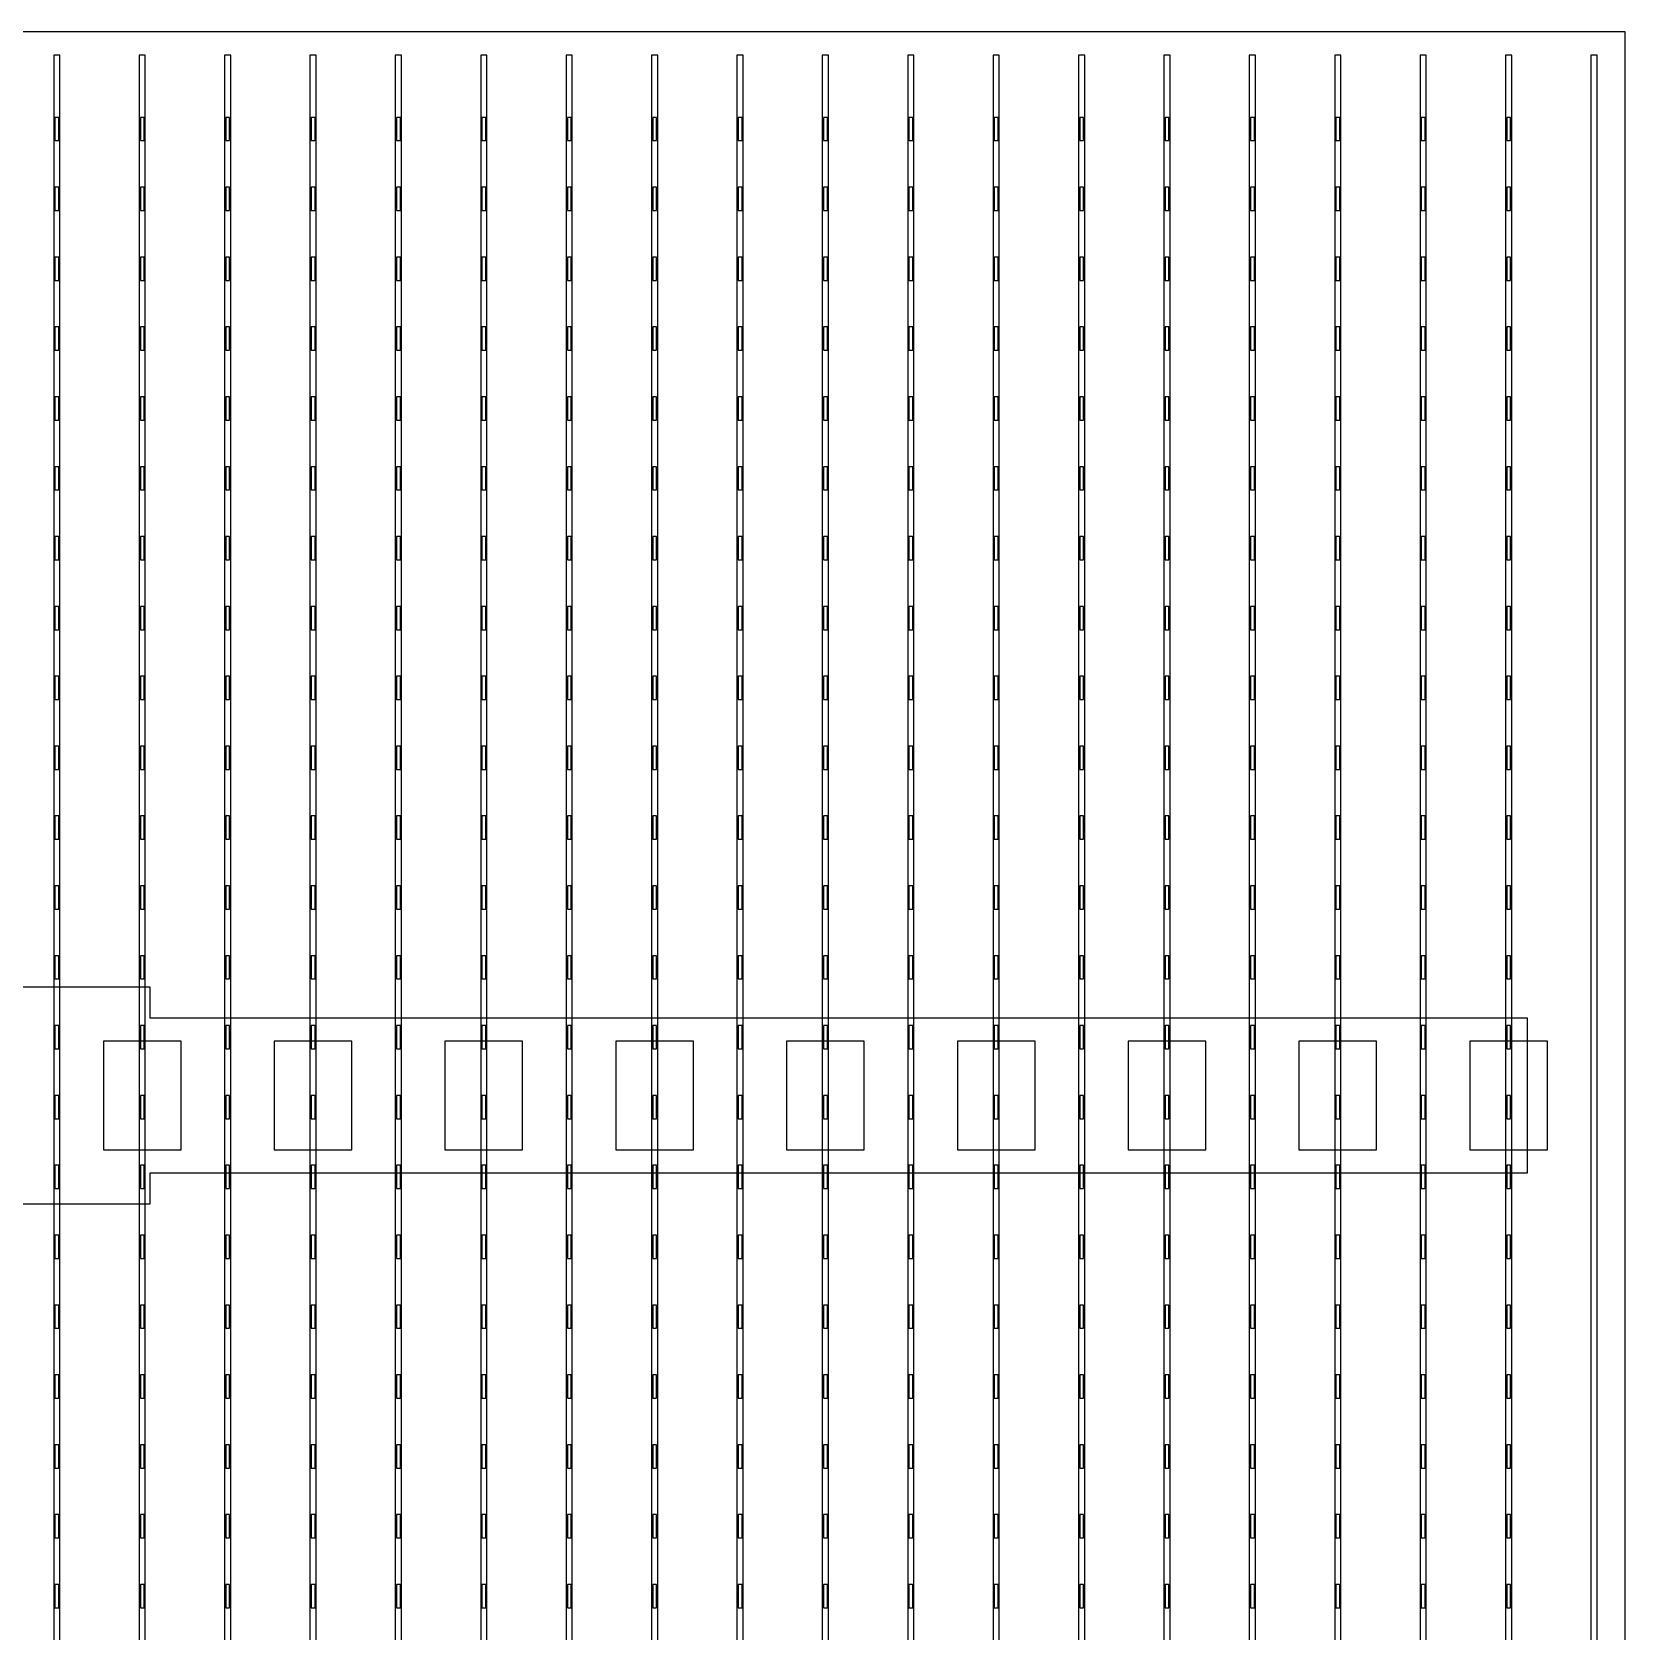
# Model space of a CAD drawing. Header units: millimetres. Extents: x -18 to 142, y -7 to 153.
# Drawn here: x 30.66 to 40.92, y 30.65 to 40.95 of the extents above; entities that cross this region are included whole.
import ezdxf

# ---------------------------------------------------------------- set-up
doc = ezdxf.new("R2010")
doc.units = ezdxf.units.MM
for name, color, linetype in [('BUSBARS', 3, 'Continuous'), ('CONTACT_PADS', 2, 'Continuous'), ('FINGERS', 1, 'Continuous'), ('INSULATION', 2, 'Continuous')]:
    doc.layers.add(name, color=color, linetype=linetype)

msp = doc.modelspace()

# ---------------------------------------------------------------- linework, layer by layer
at = {"layer": 'BUSBARS'}
msp.add_lwpolyline([(40.29, 34.6), (40.29, 33.6), (31.42, 33.6), (31.42, 33.4), (30.22, 33.4), (30.22, 33.6), (21.35, 33.6), (21.35, 34.6), (30.22, 34.6), (30.22, 34.8), (31.42, 34.8), (31.42, 34.6), (40.29, 34.6)], close=True, dxfattribs=at)
at = {"layer": 'CONTACT_PADS'}
for points in [[(30.833, 40.25), (30.833, 40.4), (30.808, 40.4), (30.808, 40.25), (30.833, 40.25)], [(31.383, 40.25), (31.383, 40.4), (31.358, 40.4), (31.358, 40.25), (31.383, 40.25)], [(31.933, 40.25), (31.933, 40.4), (31.908, 40.4), (31.908, 40.25), (31.933, 40.25)], [(32.483, 40.25), (32.483, 40.4), (32.458, 40.4), (32.458, 40.25), (32.483, 40.25)], [(33.033, 40.25), (33.033, 40.4), (33.008, 40.4), (33.008, 40.25), (33.033, 40.25)], [(33.583, 40.25), (33.583, 40.4), (33.558, 40.4), (33.558, 40.25), (33.583, 40.25)], [(34.133, 40.25), (34.133, 40.4), (34.108, 40.4), (34.108, 40.25), (34.133, 40.25)], [(34.683, 40.25), (34.683, 40.4), (34.658, 40.4), (34.658, 40.25), (34.683, 40.25)], [(35.233, 40.25), (35.233, 40.4), (35.208, 40.4), (35.208, 40.25), (35.233, 40.25)], [(35.783, 40.25), (35.783, 40.4), (35.758, 40.4), (35.758, 40.25), (35.783, 40.25)], [(36.333, 40.25), (36.333, 40.4), (36.308, 40.4), (36.308, 40.25), (36.333, 40.25)], [(36.883, 40.25), (36.883, 40.4), (36.858, 40.4), (36.858, 40.25), (36.883, 40.25)], [(37.433, 40.25), (37.433, 40.4), (37.408, 40.4), (37.408, 40.25), (37.433, 40.25)], [(37.983, 40.25), (37.983, 40.4), (37.958, 40.4), (37.958, 40.25), (37.983, 40.25)], [(38.533, 40.25), (38.533, 40.4), (38.508, 40.4), (38.508, 40.25), (38.533, 40.25)], [(39.083, 40.25), (39.083, 40.4), (39.058, 40.4), (39.058, 40.25), (39.083, 40.25)], [(39.633, 40.25), (39.633, 40.4), (39.608, 40.4), (39.608, 40.25), (39.633, 40.25)], [(40.183, 40.25), (40.183, 40.4), (40.158, 40.4), (40.158, 40.25), (40.183, 40.25)], [(30.833, 39.8), (30.833, 39.95), (30.808, 39.95), (30.808, 39.8), (30.833, 39.8)], [(31.383, 39.8), (31.383, 39.95), (31.358, 39.95), (31.358, 39.8), (31.383, 39.8)], [(31.933, 39.8), (31.933, 39.95), (31.908, 39.95), (31.908, 39.8), (31.933, 39.8)], [(32.483, 39.8), (32.483, 39.95), (32.458, 39.95), (32.458, 39.8), (32.483, 39.8)], [(33.033, 39.8), (33.033, 39.95), (33.008, 39.95), (33.008, 39.8), (33.033, 39.8)], [(33.583, 39.8), (33.583, 39.95), (33.558, 39.95), (33.558, 39.8), (33.583, 39.8)], [(34.133, 39.8), (34.133, 39.95), (34.108, 39.95), (34.108, 39.8), (34.133, 39.8)], [(34.683, 39.8), (34.683, 39.95), (34.658, 39.95), (34.658, 39.8), (34.683, 39.8)], [(35.233, 39.8), (35.233, 39.95), (35.208, 39.95), (35.208, 39.8), (35.233, 39.8)], [(35.783, 39.8), (35.783, 39.95), (35.758, 39.95), (35.758, 39.8), (35.783, 39.8)], [(36.333, 39.8), (36.333, 39.95), (36.308, 39.95), (36.308, 39.8), (36.333, 39.8)], [(36.883, 39.8), (36.883, 39.95), (36.858, 39.95), (36.858, 39.8), (36.883, 39.8)], [(37.433, 39.8), (37.433, 39.95), (37.408, 39.95), (37.408, 39.8), (37.433, 39.8)], [(37.983, 39.8), (37.983, 39.95), (37.958, 39.95), (37.958, 39.8), (37.983, 39.8)], [(38.533, 39.8), (38.533, 39.95), (38.508, 39.95), (38.508, 39.8), (38.533, 39.8)], [(39.083, 39.8), (39.083, 39.95), (39.058, 39.95), (39.058, 39.8), (39.083, 39.8)], [(39.633, 39.8), (39.633, 39.95), (39.608, 39.95), (39.608, 39.8), (39.633, 39.8)], [(40.183, 39.8), (40.183, 39.95), (40.158, 39.95), (40.158, 39.8), (40.183, 39.8)], [(30.833, 39.35), (30.833, 39.5), (30.808, 39.5), (30.808, 39.35), (30.833, 39.35)], [(31.383, 39.35), (31.383, 39.5), (31.358, 39.5), (31.358, 39.35), (31.383, 39.35)], [(31.933, 39.35), (31.933, 39.5), (31.908, 39.5), (31.908, 39.35), (31.933, 39.35)], [(32.483, 39.35), (32.483, 39.5), (32.458, 39.5), (32.458, 39.35), (32.483, 39.35)], [(33.033, 39.35), (33.033, 39.5), (33.008, 39.5), (33.008, 39.35), (33.033, 39.35)], [(33.583, 39.35), (33.583, 39.5), (33.558, 39.5), (33.558, 39.35), (33.583, 39.35)], [(34.133, 39.35), (34.133, 39.5), (34.108, 39.5), (34.108, 39.35), (34.133, 39.35)], [(34.683, 39.35), (34.683, 39.5), (34.658, 39.5), (34.658, 39.35), (34.683, 39.35)], [(35.233, 39.35), (35.233, 39.5), (35.208, 39.5), (35.208, 39.35), (35.233, 39.35)], [(35.783, 39.35), (35.783, 39.5), (35.758, 39.5), (35.758, 39.35), (35.783, 39.35)], [(36.333, 39.35), (36.333, 39.5), (36.308, 39.5), (36.308, 39.35), (36.333, 39.35)], [(36.883, 39.35), (36.883, 39.5), (36.858, 39.5), (36.858, 39.35), (36.883, 39.35)], [(37.433, 39.35), (37.433, 39.5), (37.408, 39.5), (37.408, 39.35), (37.433, 39.35)], [(37.983, 39.35), (37.983, 39.5), (37.958, 39.5), (37.958, 39.35), (37.983, 39.35)], [(38.533, 39.35), (38.533, 39.5), (38.508, 39.5), (38.508, 39.35), (38.533, 39.35)], [(39.083, 39.35), (39.083, 39.5), (39.058, 39.5), (39.058, 39.35), (39.083, 39.35)], [(39.633, 39.35), (39.633, 39.5), (39.608, 39.5), (39.608, 39.35), (39.633, 39.35)], [(40.183, 39.35), (40.183, 39.5), (40.158, 39.5), (40.158, 39.35), (40.183, 39.35)], [(30.833, 38.9), (30.833, 39.05), (30.808, 39.05), (30.808, 38.9), (30.833, 38.9)], [(31.383, 38.9), (31.383, 39.05), (31.358, 39.05), (31.358, 38.9), (31.383, 38.9)], [(31.933, 38.9), (31.933, 39.05), (31.908, 39.05), (31.908, 38.9), (31.933, 38.9)], [(32.483, 38.9), (32.483, 39.05), (32.458, 39.05), (32.458, 38.9), (32.483, 38.9)], [(33.033, 38.9), (33.033, 39.05), (33.008, 39.05), (33.008, 38.9), (33.033, 38.9)], [(33.583, 38.9), (33.583, 39.05), (33.558, 39.05), (33.558, 38.9), (33.583, 38.9)], [(34.133, 38.9), (34.133, 39.05), (34.108, 39.05), (34.108, 38.9), (34.133, 38.9)], [(34.683, 38.9), (34.683, 39.05), (34.658, 39.05), (34.658, 38.9), (34.683, 38.9)], [(35.233, 38.9), (35.233, 39.05), (35.208, 39.05), (35.208, 38.9), (35.233, 38.9)], [(35.783, 38.9), (35.783, 39.05), (35.758, 39.05), (35.758, 38.9), (35.783, 38.9)], [(36.333, 38.9), (36.333, 39.05), (36.308, 39.05), (36.308, 38.9), (36.333, 38.9)], [(36.883, 38.9), (36.883, 39.05), (36.858, 39.05), (36.858, 38.9), (36.883, 38.9)], [(37.433, 38.9), (37.433, 39.05), (37.408, 39.05), (37.408, 38.9), (37.433, 38.9)], [(37.983, 38.9), (37.983, 39.05), (37.958, 39.05), (37.958, 38.9), (37.983, 38.9)], [(38.533, 38.9), (38.533, 39.05), (38.508, 39.05), (38.508, 38.9), (38.533, 38.9)], [(39.083, 38.9), (39.083, 39.05), (39.058, 39.05), (39.058, 38.9), (39.083, 38.9)], [(39.633, 38.9), (39.633, 39.05), (39.608, 39.05), (39.608, 38.9), (39.633, 38.9)], [(40.183, 38.9), (40.183, 39.05), (40.158, 39.05), (40.158, 38.9), (40.183, 38.9)], [(30.833, 38.45), (30.833, 38.6), (30.808, 38.6), (30.808, 38.45), (30.833, 38.45)], [(31.383, 38.45), (31.383, 38.6), (31.358, 38.6), (31.358, 38.45), (31.383, 38.45)], [(31.933, 38.45), (31.933, 38.6), (31.908, 38.6), (31.908, 38.45), (31.933, 38.45)], [(32.483, 38.45), (32.483, 38.6), (32.458, 38.6), (32.458, 38.45), (32.483, 38.45)], [(33.033, 38.45), (33.033, 38.6), (33.008, 38.6), (33.008, 38.45), (33.033, 38.45)], [(33.583, 38.45), (33.583, 38.6), (33.558, 38.6), (33.558, 38.45), (33.583, 38.45)], [(34.133, 38.45), (34.133, 38.6), (34.108, 38.6), (34.108, 38.45), (34.133, 38.45)], [(34.683, 38.45), (34.683, 38.6), (34.658, 38.6), (34.658, 38.45), (34.683, 38.45)], [(35.233, 38.45), (35.233, 38.6), (35.208, 38.6), (35.208, 38.45), (35.233, 38.45)], [(35.783, 38.45), (35.783, 38.6), (35.758, 38.6), (35.758, 38.45), (35.783, 38.45)], [(36.333, 38.45), (36.333, 38.6), (36.308, 38.6), (36.308, 38.45), (36.333, 38.45)], [(36.883, 38.45), (36.883, 38.6), (36.858, 38.6), (36.858, 38.45), (36.883, 38.45)], [(37.433, 38.45), (37.433, 38.6), (37.408, 38.6), (37.408, 38.45), (37.433, 38.45)], [(37.983, 38.45), (37.983, 38.6), (37.958, 38.6), (37.958, 38.45), (37.983, 38.45)], [(38.533, 38.45), (38.533, 38.6), (38.508, 38.6), (38.508, 38.45), (38.533, 38.45)], [(39.083, 38.45), (39.083, 38.6), (39.058, 38.6), (39.058, 38.45), (39.083, 38.45)], [(39.633, 38.45), (39.633, 38.6), (39.608, 38.6), (39.608, 38.45), (39.633, 38.45)], [(40.183, 38.45), (40.183, 38.6), (40.158, 38.6), (40.158, 38.45), (40.183, 38.45)], [(30.833, 38), (30.833, 38.15), (30.808, 38.15), (30.808, 38), (30.833, 38)], [(31.383, 38), (31.383, 38.15), (31.358, 38.15), (31.358, 38), (31.383, 38)], [(31.933, 38), (31.933, 38.15), (31.908, 38.15), (31.908, 38), (31.933, 38)], [(32.483, 38), (32.483, 38.15), (32.458, 38.15), (32.458, 38), (32.483, 38)], [(33.033, 38), (33.033, 38.15), (33.008, 38.15), (33.008, 38), (33.033, 38)], [(33.583, 38), (33.583, 38.15), (33.558, 38.15), (33.558, 38), (33.583, 38)], [(34.133, 38), (34.133, 38.15), (34.108, 38.15), (34.108, 38), (34.133, 38)], [(34.683, 38), (34.683, 38.15), (34.658, 38.15), (34.658, 38), (34.683, 38)], [(35.233, 38), (35.233, 38.15), (35.208, 38.15), (35.208, 38), (35.233, 38)], [(35.783, 38), (35.783, 38.15), (35.758, 38.15), (35.758, 38), (35.783, 38)], [(36.333, 38), (36.333, 38.15), (36.308, 38.15), (36.308, 38), (36.333, 38)], [(36.883, 38), (36.883, 38.15), (36.858, 38.15), (36.858, 38), (36.883, 38)], [(37.433, 38), (37.433, 38.15), (37.408, 38.15), (37.408, 38), (37.433, 38)], [(37.983, 38), (37.983, 38.15), (37.958, 38.15), (37.958, 38), (37.983, 38)], [(38.533, 38), (38.533, 38.15), (38.508, 38.15), (38.508, 38), (38.533, 38)], [(39.083, 38), (39.083, 38.15), (39.058, 38.15), (39.058, 38), (39.083, 38)], [(39.633, 38), (39.633, 38.15), (39.608, 38.15), (39.608, 38), (39.633, 38)], [(40.183, 38), (40.183, 38.15), (40.158, 38.15), (40.158, 38), (40.183, 38)], [(30.833, 37.55), (30.833, 37.7), (30.808, 37.7), (30.808, 37.55), (30.833, 37.55)], [(31.383, 37.55), (31.383, 37.7), (31.358, 37.7), (31.358, 37.55), (31.383, 37.55)], [(31.933, 37.55), (31.933, 37.7), (31.908, 37.7), (31.908, 37.55), (31.933, 37.55)], [(32.483, 37.55), (32.483, 37.7), (32.458, 37.7), (32.458, 37.55), (32.483, 37.55)], [(33.033, 37.55), (33.033, 37.7), (33.008, 37.7), (33.008, 37.55), (33.033, 37.55)], [(33.583, 37.55), (33.583, 37.7), (33.558, 37.7), (33.558, 37.55), (33.583, 37.55)], [(34.133, 37.55), (34.133, 37.7), (34.108, 37.7), (34.108, 37.55), (34.133, 37.55)], [(34.683, 37.55), (34.683, 37.7), (34.658, 37.7), (34.658, 37.55), (34.683, 37.55)], [(35.233, 37.55), (35.233, 37.7), (35.208, 37.7), (35.208, 37.55), (35.233, 37.55)], [(35.783, 37.55), (35.783, 37.7), (35.758, 37.7), (35.758, 37.55), (35.783, 37.55)], [(36.333, 37.55), (36.333, 37.7), (36.308, 37.7), (36.308, 37.55), (36.333, 37.55)], [(36.883, 37.55), (36.883, 37.7), (36.858, 37.7), (36.858, 37.55), (36.883, 37.55)], [(37.433, 37.55), (37.433, 37.7), (37.408, 37.7), (37.408, 37.55), (37.433, 37.55)], [(37.983, 37.55), (37.983, 37.7), (37.958, 37.7), (37.958, 37.55), (37.983, 37.55)], [(38.533, 37.55), (38.533, 37.7), (38.508, 37.7), (38.508, 37.55), (38.533, 37.55)], [(39.083, 37.55), (39.083, 37.7), (39.058, 37.7), (39.058, 37.55), (39.083, 37.55)], [(39.633, 37.55), (39.633, 37.7), (39.608, 37.7), (39.608, 37.55), (39.633, 37.55)], [(40.183, 37.55), (40.183, 37.7), (40.158, 37.7), (40.158, 37.55), (40.183, 37.55)], [(30.833, 37.1), (30.833, 37.25), (30.808, 37.25), (30.808, 37.1), (30.833, 37.1)], [(31.383, 37.1), (31.383, 37.25), (31.358, 37.25), (31.358, 37.1), (31.383, 37.1)], [(31.933, 37.1), (31.933, 37.25), (31.908, 37.25), (31.908, 37.1), (31.933, 37.1)], [(32.483, 37.1), (32.483, 37.25), (32.458, 37.25), (32.458, 37.1), (32.483, 37.1)], [(33.033, 37.1), (33.033, 37.25), (33.008, 37.25), (33.008, 37.1), (33.033, 37.1)], [(33.583, 37.1), (33.583, 37.25), (33.558, 37.25), (33.558, 37.1), (33.583, 37.1)], [(34.133, 37.1), (34.133, 37.25), (34.108, 37.25), (34.108, 37.1), (34.133, 37.1)], [(34.683, 37.1), (34.683, 37.25), (34.658, 37.25), (34.658, 37.1), (34.683, 37.1)], [(35.233, 37.1), (35.233, 37.25), (35.208, 37.25), (35.208, 37.1), (35.233, 37.1)], [(35.783, 37.1), (35.783, 37.25), (35.758, 37.25), (35.758, 37.1), (35.783, 37.1)], [(36.333, 37.1), (36.333, 37.25), (36.308, 37.25), (36.308, 37.1), (36.333, 37.1)], [(36.883, 37.1), (36.883, 37.25), (36.858, 37.25), (36.858, 37.1), (36.883, 37.1)], [(37.433, 37.1), (37.433, 37.25), (37.408, 37.25), (37.408, 37.1), (37.433, 37.1)], [(37.983, 37.1), (37.983, 37.25), (37.958, 37.25), (37.958, 37.1), (37.983, 37.1)], [(38.533, 37.1), (38.533, 37.25), (38.508, 37.25), (38.508, 37.1), (38.533, 37.1)], [(39.083, 37.1), (39.083, 37.25), (39.058, 37.25), (39.058, 37.1), (39.083, 37.1)], [(39.633, 37.1), (39.633, 37.25), (39.608, 37.25), (39.608, 37.1), (39.633, 37.1)], [(40.183, 37.1), (40.183, 37.25), (40.158, 37.25), (40.158, 37.1), (40.183, 37.1)], [(30.833, 36.65), (30.833, 36.8), (30.808, 36.8), (30.808, 36.65), (30.833, 36.65)], [(31.383, 36.65), (31.383, 36.8), (31.358, 36.8), (31.358, 36.65), (31.383, 36.65)], [(31.933, 36.65), (31.933, 36.8), (31.908, 36.8), (31.908, 36.65), (31.933, 36.65)], [(32.483, 36.65), (32.483, 36.8), (32.458, 36.8), (32.458, 36.65), (32.483, 36.65)], [(33.033, 36.65), (33.033, 36.8), (33.008, 36.8), (33.008, 36.65), (33.033, 36.65)], [(33.583, 36.65), (33.583, 36.8), (33.558, 36.8), (33.558, 36.65), (33.583, 36.65)], [(34.133, 36.65), (34.133, 36.8), (34.108, 36.8), (34.108, 36.65), (34.133, 36.65)], [(34.683, 36.65), (34.683, 36.8), (34.658, 36.8), (34.658, 36.65), (34.683, 36.65)], [(35.233, 36.65), (35.233, 36.8), (35.208, 36.8), (35.208, 36.65), (35.233, 36.65)], [(35.783, 36.65), (35.783, 36.8), (35.758, 36.8), (35.758, 36.65), (35.783, 36.65)], [(36.333, 36.65), (36.333, 36.8), (36.308, 36.8), (36.308, 36.65), (36.333, 36.65)], [(36.883, 36.65), (36.883, 36.8), (36.858, 36.8), (36.858, 36.65), (36.883, 36.65)], [(37.433, 36.65), (37.433, 36.8), (37.408, 36.8), (37.408, 36.65), (37.433, 36.65)], [(37.983, 36.65), (37.983, 36.8), (37.958, 36.8), (37.958, 36.65), (37.983, 36.65)], [(38.533, 36.65), (38.533, 36.8), (38.508, 36.8), (38.508, 36.65), (38.533, 36.65)], [(39.083, 36.65), (39.083, 36.8), (39.058, 36.8), (39.058, 36.65), (39.083, 36.65)], [(39.633, 36.65), (39.633, 36.8), (39.608, 36.8), (39.608, 36.65), (39.633, 36.65)], [(40.183, 36.65), (40.183, 36.8), (40.158, 36.8), (40.158, 36.65), (40.183, 36.65)], [(30.833, 36.2), (30.833, 36.35), (30.808, 36.35), (30.808, 36.2), (30.833, 36.2)], [(31.383, 36.2), (31.383, 36.35), (31.358, 36.35), (31.358, 36.2), (31.383, 36.2)], [(31.933, 36.2), (31.933, 36.35), (31.908, 36.35), (31.908, 36.2), (31.933, 36.2)], [(32.483, 36.2), (32.483, 36.35), (32.458, 36.35), (32.458, 36.2), (32.483, 36.2)], [(33.033, 36.2), (33.033, 36.35), (33.008, 36.35), (33.008, 36.2), (33.033, 36.2)], [(33.583, 36.2), (33.583, 36.35), (33.558, 36.35), (33.558, 36.2), (33.583, 36.2)], [(34.133, 36.2), (34.133, 36.35), (34.108, 36.35), (34.108, 36.2), (34.133, 36.2)], [(34.683, 36.2), (34.683, 36.35), (34.658, 36.35), (34.658, 36.2), (34.683, 36.2)], [(35.233, 36.2), (35.233, 36.35), (35.208, 36.35), (35.208, 36.2), (35.233, 36.2)], [(35.783, 36.2), (35.783, 36.35), (35.758, 36.35), (35.758, 36.2), (35.783, 36.2)], [(36.333, 36.2), (36.333, 36.35), (36.308, 36.35), (36.308, 36.2), (36.333, 36.2)], [(36.883, 36.2), (36.883, 36.35), (36.858, 36.35), (36.858, 36.2), (36.883, 36.2)], [(37.433, 36.2), (37.433, 36.35), (37.408, 36.35), (37.408, 36.2), (37.433, 36.2)], [(37.983, 36.2), (37.983, 36.35), (37.958, 36.35), (37.958, 36.2), (37.983, 36.2)], [(38.533, 36.2), (38.533, 36.35), (38.508, 36.35), (38.508, 36.2), (38.533, 36.2)], [(39.083, 36.2), (39.083, 36.35), (39.058, 36.35), (39.058, 36.2), (39.083, 36.2)], [(39.633, 36.2), (39.633, 36.35), (39.608, 36.35), (39.608, 36.2), (39.633, 36.2)], [(40.183, 36.2), (40.183, 36.35), (40.158, 36.35), (40.158, 36.2), (40.183, 36.2)], [(30.833, 35.75), (30.833, 35.9), (30.808, 35.9), (30.808, 35.75), (30.833, 35.75)], [(31.383, 35.75), (31.383, 35.9), (31.358, 35.9), (31.358, 35.75), (31.383, 35.75)], [(31.933, 35.75), (31.933, 35.9), (31.908, 35.9), (31.908, 35.75), (31.933, 35.75)], [(32.483, 35.75), (32.483, 35.9), (32.458, 35.9), (32.458, 35.75), (32.483, 35.75)], [(33.033, 35.75), (33.033, 35.9), (33.008, 35.9), (33.008, 35.75), (33.033, 35.75)], [(33.583, 35.75), (33.583, 35.9), (33.558, 35.9), (33.558, 35.75), (33.583, 35.75)], [(34.133, 35.75), (34.133, 35.9), (34.108, 35.9), (34.108, 35.75), (34.133, 35.75)], [(34.683, 35.75), (34.683, 35.9), (34.658, 35.9), (34.658, 35.75), (34.683, 35.75)], [(35.233, 35.75), (35.233, 35.9), (35.208, 35.9), (35.208, 35.75), (35.233, 35.75)], [(35.783, 35.75), (35.783, 35.9), (35.758, 35.9), (35.758, 35.75), (35.783, 35.75)], [(36.333, 35.75), (36.333, 35.9), (36.308, 35.9), (36.308, 35.75), (36.333, 35.75)], [(36.883, 35.75), (36.883, 35.9), (36.858, 35.9), (36.858, 35.75), (36.883, 35.75)], [(37.433, 35.75), (37.433, 35.9), (37.408, 35.9), (37.408, 35.75), (37.433, 35.75)], [(37.983, 35.75), (37.983, 35.9), (37.958, 35.9), (37.958, 35.75), (37.983, 35.75)], [(38.533, 35.75), (38.533, 35.9), (38.508, 35.9), (38.508, 35.75), (38.533, 35.75)], [(39.083, 35.75), (39.083, 35.9), (39.058, 35.9), (39.058, 35.75), (39.083, 35.75)], [(39.633, 35.75), (39.633, 35.9), (39.608, 35.9), (39.608, 35.75), (39.633, 35.75)], [(40.183, 35.75), (40.183, 35.9), (40.158, 35.9), (40.158, 35.75), (40.183, 35.75)], [(30.833, 35.3), (30.833, 35.45), (30.808, 35.45), (30.808, 35.3), (30.833, 35.3)], [(31.383, 35.3), (31.383, 35.45), (31.358, 35.45), (31.358, 35.3), (31.383, 35.3)], [(31.933, 35.3), (31.933, 35.45), (31.908, 35.45), (31.908, 35.3), (31.933, 35.3)], [(32.483, 35.3), (32.483, 35.45), (32.458, 35.45), (32.458, 35.3), (32.483, 35.3)], [(33.033, 35.3), (33.033, 35.45), (33.008, 35.45), (33.008, 35.3), (33.033, 35.3)], [(33.583, 35.3), (33.583, 35.45), (33.558, 35.45), (33.558, 35.3), (33.583, 35.3)], [(34.133, 35.3), (34.133, 35.45), (34.108, 35.45), (34.108, 35.3), (34.133, 35.3)], [(34.683, 35.3), (34.683, 35.45), (34.658, 35.45), (34.658, 35.3), (34.683, 35.3)], [(35.233, 35.3), (35.233, 35.45), (35.208, 35.45), (35.208, 35.3), (35.233, 35.3)], [(35.783, 35.3), (35.783, 35.45), (35.758, 35.45), (35.758, 35.3), (35.783, 35.3)], [(36.333, 35.3), (36.333, 35.45), (36.308, 35.45), (36.308, 35.3), (36.333, 35.3)], [(36.883, 35.3), (36.883, 35.45), (36.858, 35.45), (36.858, 35.3), (36.883, 35.3)], [(37.433, 35.3), (37.433, 35.45), (37.408, 35.45), (37.408, 35.3), (37.433, 35.3)], [(37.983, 35.3), (37.983, 35.45), (37.958, 35.45), (37.958, 35.3), (37.983, 35.3)], [(38.533, 35.3), (38.533, 35.45), (38.508, 35.45), (38.508, 35.3), (38.533, 35.3)], [(39.083, 35.3), (39.083, 35.45), (39.058, 35.45), (39.058, 35.3), (39.083, 35.3)], [(39.633, 35.3), (39.633, 35.45), (39.608, 35.45), (39.608, 35.3), (39.633, 35.3)], [(40.183, 35.3), (40.183, 35.45), (40.158, 35.45), (40.158, 35.3), (40.183, 35.3)], [(30.833, 34.85), (30.833, 35), (30.808, 35), (30.808, 34.85), (30.833, 34.85)], [(31.383, 34.85), (31.383, 35), (31.358, 35), (31.358, 34.85), (31.383, 34.85)], [(31.933, 34.85), (31.933, 35), (31.908, 35), (31.908, 34.85), (31.933, 34.85)], [(32.483, 34.85), (32.483, 35), (32.458, 35), (32.458, 34.85), (32.483, 34.85)], [(33.033, 34.85), (33.033, 35), (33.008, 35), (33.008, 34.85), (33.033, 34.85)], [(33.583, 34.85), (33.583, 35), (33.558, 35), (33.558, 34.85), (33.583, 34.85)], [(34.133, 34.85), (34.133, 35), (34.108, 35), (34.108, 34.85), (34.133, 34.85)], [(34.683, 34.85), (34.683, 35), (34.658, 35), (34.658, 34.85), (34.683, 34.85)], [(35.233, 34.85), (35.233, 35), (35.208, 35), (35.208, 34.85), (35.233, 34.85)], [(35.783, 34.85), (35.783, 35), (35.758, 35), (35.758, 34.85), (35.783, 34.85)], [(36.333, 34.85), (36.333, 35), (36.308, 35), (36.308, 34.85), (36.333, 34.85)], [(36.883, 34.85), (36.883, 35), (36.858, 35), (36.858, 34.85), (36.883, 34.85)], [(37.433, 34.85), (37.433, 35), (37.408, 35), (37.408, 34.85), (37.433, 34.85)], [(37.983, 34.85), (37.983, 35), (37.958, 35), (37.958, 34.85), (37.983, 34.85)], [(38.533, 34.85), (38.533, 35), (38.508, 35), (38.508, 34.85), (38.533, 34.85)], [(39.083, 34.85), (39.083, 35), (39.058, 35), (39.058, 34.85), (39.083, 34.85)], [(39.633, 34.85), (39.633, 35), (39.608, 35), (39.608, 34.85), (39.633, 34.85)], [(40.183, 34.85), (40.183, 35), (40.158, 35), (40.158, 34.85), (40.183, 34.85)], [(30.833, 34.4), (30.833, 34.55), (30.808, 34.55), (30.808, 34.4), (30.833, 34.4)], [(31.383, 34.4), (31.383, 34.55), (31.358, 34.55), (31.358, 34.4), (31.383, 34.4)], [(31.933, 34.4), (31.933, 34.55), (31.908, 34.55), (31.908, 34.4), (31.933, 34.4)], [(32.483, 34.4), (32.483, 34.55), (32.458, 34.55), (32.458, 34.4), (32.483, 34.4)], [(33.033, 34.4), (33.033, 34.55), (33.008, 34.55), (33.008, 34.4), (33.033, 34.4)], [(33.583, 34.4), (33.583, 34.55), (33.558, 34.55), (33.558, 34.4), (33.583, 34.4)], [(34.133, 34.4), (34.133, 34.55), (34.108, 34.55), (34.108, 34.4), (34.133, 34.4)], [(34.683, 34.4), (34.683, 34.55), (34.658, 34.55), (34.658, 34.4), (34.683, 34.4)], [(35.233, 34.4), (35.233, 34.55), (35.208, 34.55), (35.208, 34.4), (35.233, 34.4)], [(35.783, 34.4), (35.783, 34.55), (35.758, 34.55), (35.758, 34.4), (35.783, 34.4)], [(36.333, 34.4), (36.333, 34.55), (36.308, 34.55), (36.308, 34.4), (36.333, 34.4)], [(36.883, 34.4), (36.883, 34.55), (36.858, 34.55), (36.858, 34.4), (36.883, 34.4)], [(37.433, 34.4), (37.433, 34.55), (37.408, 34.55), (37.408, 34.4), (37.433, 34.4)], [(37.983, 34.4), (37.983, 34.55), (37.958, 34.55), (37.958, 34.4), (37.983, 34.4)], [(38.533, 34.4), (38.533, 34.55), (38.508, 34.55), (38.508, 34.4), (38.533, 34.4)], [(39.083, 34.4), (39.083, 34.55), (39.058, 34.55), (39.058, 34.4), (39.083, 34.4)], [(39.633, 34.4), (39.633, 34.55), (39.608, 34.55), (39.608, 34.4), (39.633, 34.4)], [(40.183, 34.4), (40.183, 34.55), (40.158, 34.55), (40.158, 34.4), (40.183, 34.4)], [(30.833, 33.95), (30.833, 34.1), (30.808, 34.1), (30.808, 33.95), (30.833, 33.95)], [(31.383, 33.95), (31.383, 34.1), (31.358, 34.1), (31.358, 33.95), (31.383, 33.95)], [(31.933, 33.95), (31.933, 34.1), (31.908, 34.1), (31.908, 33.95), (31.933, 33.95)], [(32.483, 33.95), (32.483, 34.1), (32.458, 34.1), (32.458, 33.95), (32.483, 33.95)], [(33.033, 33.95), (33.033, 34.1), (33.008, 34.1), (33.008, 33.95), (33.033, 33.95)], [(33.583, 33.95), (33.583, 34.1), (33.558, 34.1), (33.558, 33.95), (33.583, 33.95)], [(34.133, 33.95), (34.133, 34.1), (34.108, 34.1), (34.108, 33.95), (34.133, 33.95)], [(34.683, 33.95), (34.683, 34.1), (34.658, 34.1), (34.658, 33.95), (34.683, 33.95)], [(35.233, 33.95), (35.233, 34.1), (35.208, 34.1), (35.208, 33.95), (35.233, 33.95)], [(35.783, 33.95), (35.783, 34.1), (35.758, 34.1), (35.758, 33.95), (35.783, 33.95)], [(36.333, 33.95), (36.333, 34.1), (36.308, 34.1), (36.308, 33.95), (36.333, 33.95)], [(36.883, 33.95), (36.883, 34.1), (36.858, 34.1), (36.858, 33.95), (36.883, 33.95)], [(37.433, 33.95), (37.433, 34.1), (37.408, 34.1), (37.408, 33.95), (37.433, 33.95)], [(37.983, 33.95), (37.983, 34.1), (37.958, 34.1), (37.958, 33.95), (37.983, 33.95)], [(38.533, 33.95), (38.533, 34.1), (38.508, 34.1), (38.508, 33.95), (38.533, 33.95)], [(39.083, 33.95), (39.083, 34.1), (39.058, 34.1), (39.058, 33.95), (39.083, 33.95)], [(39.633, 33.95), (39.633, 34.1), (39.608, 34.1), (39.608, 33.95), (39.633, 33.95)], [(40.183, 33.95), (40.183, 34.1), (40.158, 34.1), (40.158, 33.95), (40.183, 33.95)], [(30.833, 33.5), (30.833, 33.65), (30.808, 33.65), (30.808, 33.5), (30.833, 33.5)], [(31.383, 33.5), (31.383, 33.65), (31.358, 33.65), (31.358, 33.5), (31.383, 33.5)], [(31.933, 33.5), (31.933, 33.65), (31.908, 33.65), (31.908, 33.5), (31.933, 33.5)], [(32.483, 33.5), (32.483, 33.65), (32.458, 33.65), (32.458, 33.5), (32.483, 33.5)], [(33.033, 33.5), (33.033, 33.65), (33.008, 33.65), (33.008, 33.5), (33.033, 33.5)], [(33.583, 33.5), (33.583, 33.65), (33.558, 33.65), (33.558, 33.5), (33.583, 33.5)], [(34.133, 33.5), (34.133, 33.65), (34.108, 33.65), (34.108, 33.5), (34.133, 33.5)], [(34.683, 33.5), (34.683, 33.65), (34.658, 33.65), (34.658, 33.5), (34.683, 33.5)], [(35.233, 33.5), (35.233, 33.65), (35.208, 33.65), (35.208, 33.5), (35.233, 33.5)], [(35.783, 33.5), (35.783, 33.65), (35.758, 33.65), (35.758, 33.5), (35.783, 33.5)], [(36.333, 33.5), (36.333, 33.65), (36.308, 33.65), (36.308, 33.5), (36.333, 33.5)], [(36.883, 33.5), (36.883, 33.65), (36.858, 33.65), (36.858, 33.5), (36.883, 33.5)], [(37.433, 33.5), (37.433, 33.65), (37.408, 33.65), (37.408, 33.5), (37.433, 33.5)], [(37.983, 33.5), (37.983, 33.65), (37.958, 33.65), (37.958, 33.5), (37.983, 33.5)], [(38.533, 33.5), (38.533, 33.65), (38.508, 33.65), (38.508, 33.5), (38.533, 33.5)], [(39.083, 33.5), (39.083, 33.65), (39.058, 33.65), (39.058, 33.5), (39.083, 33.5)], [(39.633, 33.5), (39.633, 33.65), (39.608, 33.65), (39.608, 33.5), (39.633, 33.5)], [(40.183, 33.5), (40.183, 33.65), (40.158, 33.65), (40.158, 33.5), (40.183, 33.5)], [(30.833, 33.05), (30.833, 33.2), (30.808, 33.2), (30.808, 33.05), (30.833, 33.05)], [(31.383, 33.05), (31.383, 33.2), (31.358, 33.2), (31.358, 33.05), (31.383, 33.05)], [(31.933, 33.05), (31.933, 33.2), (31.908, 33.2), (31.908, 33.05), (31.933, 33.05)], [(32.483, 33.05), (32.483, 33.2), (32.458, 33.2), (32.458, 33.05), (32.483, 33.05)], [(33.033, 33.05), (33.033, 33.2), (33.008, 33.2), (33.008, 33.05), (33.033, 33.05)], [(33.583, 33.05), (33.583, 33.2), (33.558, 33.2), (33.558, 33.05), (33.583, 33.05)], [(34.133, 33.05), (34.133, 33.2), (34.108, 33.2), (34.108, 33.05), (34.133, 33.05)], [(34.683, 33.05), (34.683, 33.2), (34.658, 33.2), (34.658, 33.05), (34.683, 33.05)], [(35.233, 33.05), (35.233, 33.2), (35.208, 33.2), (35.208, 33.05), (35.233, 33.05)], [(35.783, 33.05), (35.783, 33.2), (35.758, 33.2), (35.758, 33.05), (35.783, 33.05)], [(36.333, 33.05), (36.333, 33.2), (36.308, 33.2), (36.308, 33.05), (36.333, 33.05)], [(36.883, 33.05), (36.883, 33.2), (36.858, 33.2), (36.858, 33.05), (36.883, 33.05)], [(37.433, 33.05), (37.433, 33.2), (37.408, 33.2), (37.408, 33.05), (37.433, 33.05)], [(37.983, 33.05), (37.983, 33.2), (37.958, 33.2), (37.958, 33.05), (37.983, 33.05)], [(38.533, 33.05), (38.533, 33.2), (38.508, 33.2), (38.508, 33.05), (38.533, 33.05)], [(39.083, 33.05), (39.083, 33.2), (39.058, 33.2), (39.058, 33.05), (39.083, 33.05)], [(39.633, 33.05), (39.633, 33.2), (39.608, 33.2), (39.608, 33.05), (39.633, 33.05)], [(40.183, 33.05), (40.183, 33.2), (40.158, 33.2), (40.158, 33.05), (40.183, 33.05)], [(30.833, 32.6), (30.833, 32.75), (30.808, 32.75), (30.808, 32.6), (30.833, 32.6)], [(31.383, 32.6), (31.383, 32.75), (31.358, 32.75), (31.358, 32.6), (31.383, 32.6)], [(31.933, 32.6), (31.933, 32.75), (31.908, 32.75), (31.908, 32.6), (31.933, 32.6)], [(32.483, 32.6), (32.483, 32.75), (32.458, 32.75), (32.458, 32.6), (32.483, 32.6)], [(33.033, 32.6), (33.033, 32.75), (33.008, 32.75), (33.008, 32.6), (33.033, 32.6)], [(33.583, 32.6), (33.583, 32.75), (33.558, 32.75), (33.558, 32.6), (33.583, 32.6)], [(34.133, 32.6), (34.133, 32.75), (34.108, 32.75), (34.108, 32.6), (34.133, 32.6)], [(34.683, 32.6), (34.683, 32.75), (34.658, 32.75), (34.658, 32.6), (34.683, 32.6)], [(35.233, 32.6), (35.233, 32.75), (35.208, 32.75), (35.208, 32.6), (35.233, 32.6)], [(35.783, 32.6), (35.783, 32.75), (35.758, 32.75), (35.758, 32.6), (35.783, 32.6)], [(36.333, 32.6), (36.333, 32.75), (36.308, 32.75), (36.308, 32.6), (36.333, 32.6)], [(36.883, 32.6), (36.883, 32.75), (36.858, 32.75), (36.858, 32.6), (36.883, 32.6)], [(37.433, 32.6), (37.433, 32.75), (37.408, 32.75), (37.408, 32.6), (37.433, 32.6)], [(37.983, 32.6), (37.983, 32.75), (37.958, 32.75), (37.958, 32.6), (37.983, 32.6)], [(38.533, 32.6), (38.533, 32.75), (38.508, 32.75), (38.508, 32.6), (38.533, 32.6)], [(39.083, 32.6), (39.083, 32.75), (39.058, 32.75), (39.058, 32.6), (39.083, 32.6)], [(39.633, 32.6), (39.633, 32.75), (39.608, 32.75), (39.608, 32.6), (39.633, 32.6)], [(40.183, 32.6), (40.183, 32.75), (40.158, 32.75), (40.158, 32.6), (40.183, 32.6)], [(30.833, 32.15), (30.833, 32.3), (30.808, 32.3), (30.808, 32.15), (30.833, 32.15)], [(31.383, 32.15), (31.383, 32.3), (31.358, 32.3), (31.358, 32.15), (31.383, 32.15)], [(31.933, 32.15), (31.933, 32.3), (31.908, 32.3), (31.908, 32.15), (31.933, 32.15)], [(32.483, 32.15), (32.483, 32.3), (32.458, 32.3), (32.458, 32.15), (32.483, 32.15)], [(33.033, 32.15), (33.033, 32.3), (33.008, 32.3), (33.008, 32.15), (33.033, 32.15)], [(33.583, 32.15), (33.583, 32.3), (33.558, 32.3), (33.558, 32.15), (33.583, 32.15)], [(34.133, 32.15), (34.133, 32.3), (34.108, 32.3), (34.108, 32.15), (34.133, 32.15)], [(34.683, 32.15), (34.683, 32.3), (34.658, 32.3), (34.658, 32.15), (34.683, 32.15)], [(35.233, 32.15), (35.233, 32.3), (35.208, 32.3), (35.208, 32.15), (35.233, 32.15)], [(35.783, 32.15), (35.783, 32.3), (35.758, 32.3), (35.758, 32.15), (35.783, 32.15)], [(36.333, 32.15), (36.333, 32.3), (36.308, 32.3), (36.308, 32.15), (36.333, 32.15)], [(36.883, 32.15), (36.883, 32.3), (36.858, 32.3), (36.858, 32.15), (36.883, 32.15)], [(37.433, 32.15), (37.433, 32.3), (37.408, 32.3), (37.408, 32.15), (37.433, 32.15)], [(37.983, 32.15), (37.983, 32.3), (37.958, 32.3), (37.958, 32.15), (37.983, 32.15)], [(38.533, 32.15), (38.533, 32.3), (38.508, 32.3), (38.508, 32.15), (38.533, 32.15)], [(39.083, 32.15), (39.083, 32.3), (39.058, 32.3), (39.058, 32.15), (39.083, 32.15)], [(39.633, 32.15), (39.633, 32.3), (39.608, 32.3), (39.608, 32.15), (39.633, 32.15)], [(40.183, 32.15), (40.183, 32.3), (40.158, 32.3), (40.158, 32.15), (40.183, 32.15)], [(30.833, 31.7), (30.833, 31.85), (30.808, 31.85), (30.808, 31.7), (30.833, 31.7)], [(31.383, 31.7), (31.383, 31.85), (31.358, 31.85), (31.358, 31.7), (31.383, 31.7)], [(31.933, 31.7), (31.933, 31.85), (31.908, 31.85), (31.908, 31.7), (31.933, 31.7)], [(32.483, 31.7), (32.483, 31.85), (32.458, 31.85), (32.458, 31.7), (32.483, 31.7)], [(33.033, 31.7), (33.033, 31.85), (33.008, 31.85), (33.008, 31.7), (33.033, 31.7)], [(33.583, 31.7), (33.583, 31.85), (33.558, 31.85), (33.558, 31.7), (33.583, 31.7)], [(34.133, 31.7), (34.133, 31.85), (34.108, 31.85), (34.108, 31.7), (34.133, 31.7)], [(34.683, 31.7), (34.683, 31.85), (34.658, 31.85), (34.658, 31.7), (34.683, 31.7)], [(35.233, 31.7), (35.233, 31.85), (35.208, 31.85), (35.208, 31.7), (35.233, 31.7)], [(35.783, 31.7), (35.783, 31.85), (35.758, 31.85), (35.758, 31.7), (35.783, 31.7)], [(36.333, 31.7), (36.333, 31.85), (36.308, 31.85), (36.308, 31.7), (36.333, 31.7)], [(36.883, 31.7), (36.883, 31.85), (36.858, 31.85), (36.858, 31.7), (36.883, 31.7)], [(37.433, 31.7), (37.433, 31.85), (37.408, 31.85), (37.408, 31.7), (37.433, 31.7)], [(37.983, 31.7), (37.983, 31.85), (37.958, 31.85), (37.958, 31.7), (37.983, 31.7)], [(38.533, 31.7), (38.533, 31.85), (38.508, 31.85), (38.508, 31.7), (38.533, 31.7)], [(39.083, 31.7), (39.083, 31.85), (39.058, 31.85), (39.058, 31.7), (39.083, 31.7)], [(39.633, 31.7), (39.633, 31.85), (39.608, 31.85), (39.608, 31.7), (39.633, 31.7)], [(40.183, 31.7), (40.183, 31.85), (40.158, 31.85), (40.158, 31.7), (40.183, 31.7)], [(30.833, 31.25), (30.833, 31.4), (30.808, 31.4), (30.808, 31.25), (30.833, 31.25)], [(31.383, 31.25), (31.383, 31.4), (31.358, 31.4), (31.358, 31.25), (31.383, 31.25)], [(31.933, 31.25), (31.933, 31.4), (31.908, 31.4), (31.908, 31.25), (31.933, 31.25)], [(32.483, 31.25), (32.483, 31.4), (32.458, 31.4), (32.458, 31.25), (32.483, 31.25)], [(33.033, 31.25), (33.033, 31.4), (33.008, 31.4), (33.008, 31.25), (33.033, 31.25)], [(33.583, 31.25), (33.583, 31.4), (33.558, 31.4), (33.558, 31.25), (33.583, 31.25)], [(34.133, 31.25), (34.133, 31.4), (34.108, 31.4), (34.108, 31.25), (34.133, 31.25)], [(34.683, 31.25), (34.683, 31.4), (34.658, 31.4), (34.658, 31.25), (34.683, 31.25)], [(35.233, 31.25), (35.233, 31.4), (35.208, 31.4), (35.208, 31.25), (35.233, 31.25)], [(35.783, 31.25), (35.783, 31.4), (35.758, 31.4), (35.758, 31.25), (35.783, 31.25)], [(36.333, 31.25), (36.333, 31.4), (36.308, 31.4), (36.308, 31.25), (36.333, 31.25)], [(36.883, 31.25), (36.883, 31.4), (36.858, 31.4), (36.858, 31.25), (36.883, 31.25)], [(37.433, 31.25), (37.433, 31.4), (37.408, 31.4), (37.408, 31.25), (37.433, 31.25)], [(37.983, 31.25), (37.983, 31.4), (37.958, 31.4), (37.958, 31.25), (37.983, 31.25)], [(38.533, 31.25), (38.533, 31.4), (38.508, 31.4), (38.508, 31.25), (38.533, 31.25)], [(39.083, 31.25), (39.083, 31.4), (39.058, 31.4), (39.058, 31.25), (39.083, 31.25)], [(39.633, 31.25), (39.633, 31.4), (39.608, 31.4), (39.608, 31.25), (39.633, 31.25)], [(40.183, 31.25), (40.183, 31.4), (40.158, 31.4), (40.158, 31.25), (40.183, 31.25)], [(30.833, 30.8), (30.833, 30.95), (30.808, 30.95), (30.808, 30.8), (30.833, 30.8)], [(31.383, 30.8), (31.383, 30.95), (31.358, 30.95), (31.358, 30.8), (31.383, 30.8)], [(31.933, 30.8), (31.933, 30.95), (31.908, 30.95), (31.908, 30.8), (31.933, 30.8)], [(32.483, 30.8), (32.483, 30.95), (32.458, 30.95), (32.458, 30.8), (32.483, 30.8)], [(33.033, 30.8), (33.033, 30.95), (33.008, 30.95), (33.008, 30.8), (33.033, 30.8)], [(33.583, 30.8), (33.583, 30.95), (33.558, 30.95), (33.558, 30.8), (33.583, 30.8)], [(34.133, 30.8), (34.133, 30.95), (34.108, 30.95), (34.108, 30.8), (34.133, 30.8)], [(34.683, 30.8), (34.683, 30.95), (34.658, 30.95), (34.658, 30.8), (34.683, 30.8)], [(35.233, 30.8), (35.233, 30.95), (35.208, 30.95), (35.208, 30.8), (35.233, 30.8)], [(35.783, 30.8), (35.783, 30.95), (35.758, 30.95), (35.758, 30.8), (35.783, 30.8)], [(36.333, 30.8), (36.333, 30.95), (36.308, 30.95), (36.308, 30.8), (36.333, 30.8)], [(36.883, 30.8), (36.883, 30.95), (36.858, 30.95), (36.858, 30.8), (36.883, 30.8)], [(37.433, 30.8), (37.433, 30.95), (37.408, 30.95), (37.408, 30.8), (37.433, 30.8)], [(37.983, 30.8), (37.983, 30.95), (37.958, 30.95), (37.958, 30.8), (37.983, 30.8)], [(38.533, 30.8), (38.533, 30.95), (38.508, 30.95), (38.508, 30.8), (38.533, 30.8)], [(39.083, 30.8), (39.083, 30.95), (39.058, 30.95), (39.058, 30.8), (39.083, 30.8)], [(39.633, 30.8), (39.633, 30.95), (39.608, 30.95), (39.608, 30.8), (39.633, 30.8)], [(40.183, 30.8), (40.183, 30.95), (40.158, 30.95), (40.158, 30.8), (40.183, 30.8)]]:
    msp.add_lwpolyline(points, close=True, dxfattribs=at)
at = {"layer": 'FINGERS'}
for points in [[(30.84, 20.9), (30.84, 40.8), (30.8, 40.8), (30.8, 20.9), (30.84, 20.9)], [(31.39, 20.9), (31.39, 40.8), (31.35, 40.8), (31.35, 20.9), (31.39, 20.9)], [(31.94, 20.9), (31.94, 40.8), (31.9, 40.8), (31.9, 20.9), (31.94, 20.9)], [(32.49, 20.9), (32.49, 40.8), (32.45, 40.8), (32.45, 20.9), (32.49, 20.9)], [(33.04, 20.9), (33.04, 40.8), (33, 40.8), (33, 20.9), (33.04, 20.9)], [(33.59, 20.9), (33.59, 40.8), (33.55, 40.8), (33.55, 20.9), (33.59, 20.9)], [(34.14, 20.9), (34.14, 40.8), (34.1, 40.8), (34.1, 20.9), (34.14, 20.9)], [(34.69, 20.9), (34.69, 40.8), (34.65, 40.8), (34.65, 20.9), (34.69, 20.9)], [(35.24, 20.9), (35.24, 40.8), (35.2, 40.8), (35.2, 20.9), (35.24, 20.9)], [(35.79, 20.9), (35.79, 40.8), (35.75, 40.8), (35.75, 20.9), (35.79, 20.9)], [(36.34, 20.9), (36.34, 40.8), (36.3, 40.8), (36.3, 20.9), (36.34, 20.9)], [(36.89, 20.9), (36.89, 40.8), (36.85, 40.8), (36.85, 20.9), (36.89, 20.9)], [(37.44, 20.9), (37.44, 40.8), (37.4, 40.8), (37.4, 20.9), (37.44, 20.9)], [(37.99, 20.9), (37.99, 40.8), (37.95, 40.8), (37.95, 20.9), (37.99, 20.9)], [(38.54, 20.9), (38.54, 40.8), (38.5, 40.8), (38.5, 20.9), (38.54, 20.9)], [(39.09, 20.9), (39.09, 40.8), (39.05, 40.8), (39.05, 20.9), (39.09, 20.9)], [(39.64, 20.9), (39.64, 40.8), (39.6, 40.8), (39.6, 20.9), (39.64, 20.9)], [(40.19, 20.9), (40.19, 40.8), (40.15, 40.8), (40.15, 20.9), (40.19, 20.9)], [(40.74, 20.9), (40.74, 40.8), (40.7, 40.8), (40.7, 20.9), (40.74, 20.9)]]:
    msp.add_lwpolyline(points, close=True, dxfattribs=at)
at = {"layer": 'INSULATION'}
for points in [[(40.92, 20.75), (40.92, 40.95), (20.72, 40.95), (20.72, 20.75), (40.92, 20.75)], [(31.62, 33.75), (31.62, 34.45), (31.12, 34.45), (31.12, 33.75), (31.62, 33.75)], [(32.72, 33.75), (32.72, 34.45), (32.22, 34.45), (32.22, 33.75), (32.72, 33.75)], [(33.82, 33.75), (33.82, 34.45), (33.32, 34.45), (33.32, 33.75), (33.82, 33.75)], [(34.92, 33.75), (34.92, 34.45), (34.42, 34.45), (34.42, 33.75), (34.92, 33.75)], [(36.02, 33.75), (36.02, 34.45), (35.52, 34.45), (35.52, 33.75), (36.02, 33.75)], [(37.12, 33.75), (37.12, 34.45), (36.62, 34.45), (36.62, 33.75), (37.12, 33.75)], [(38.22, 33.75), (38.22, 34.45), (37.72, 34.45), (37.72, 33.75), (38.22, 33.75)], [(39.32, 33.75), (39.32, 34.45), (38.82, 34.45), (38.82, 33.75), (39.32, 33.75)], [(40.42, 33.75), (40.42, 34.45), (39.92, 34.45), (39.92, 33.75), (40.42, 33.75)]]:
    msp.add_lwpolyline(points, close=True, dxfattribs=at)

doc.saveas('drawing.dxf')
